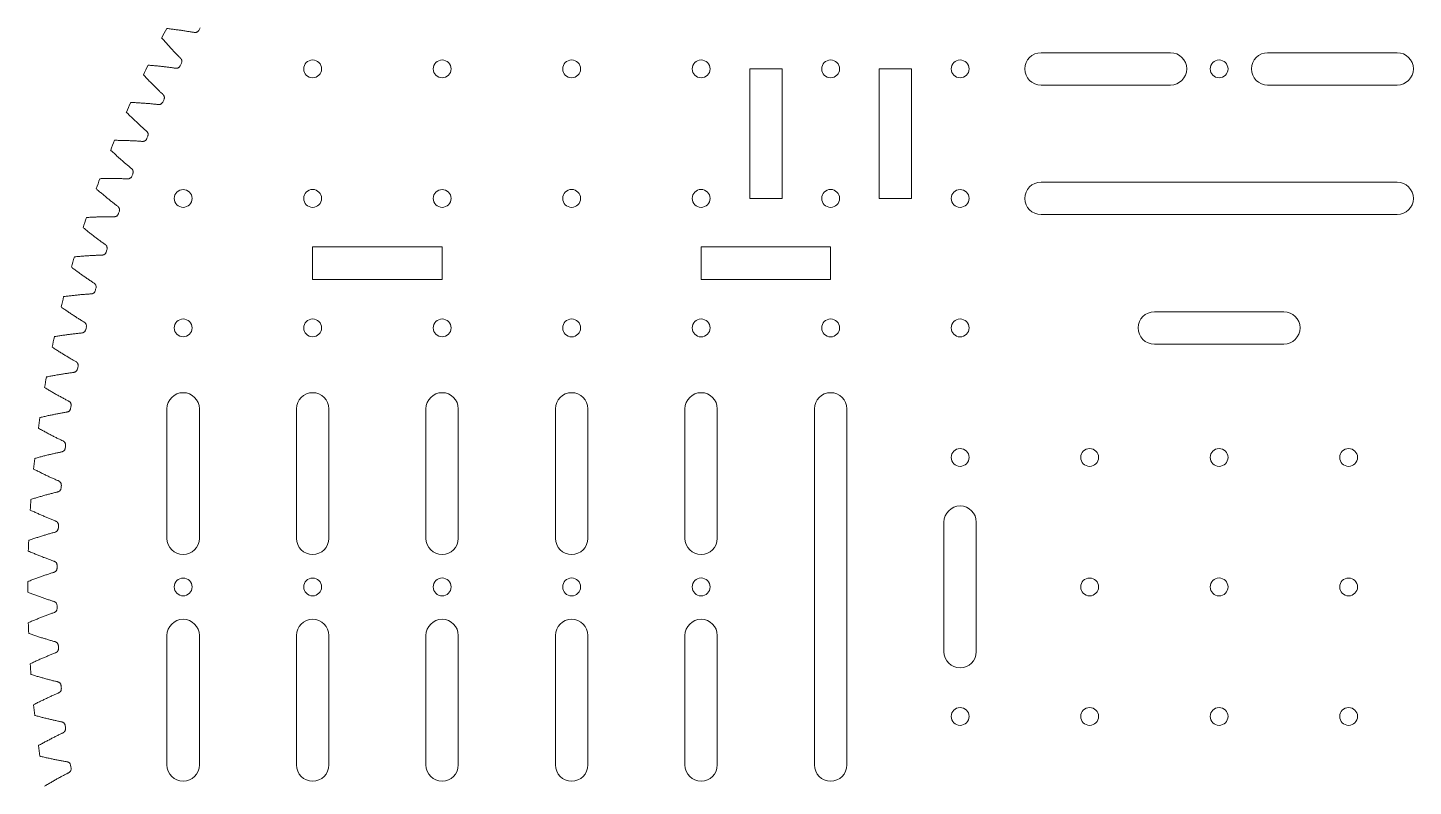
# Model space of a CAD drawing. Header units: inches. Extents: x 0.6 to 19, y 0.5 to 18.9.
# Drawn here: x 0.59 to 11.29, y 8.19 to 14.05 of the extents above; entities that cross this region are included whole.
import ezdxf

# ---------------------------------------------------------------- set-up
doc = ezdxf.new("R2010")
doc.units = ezdxf.units.IN
doc.header["$MEASUREMENT"] = 0

msp = doc.modelspace()

# ---------------------------------------------------------------- linework, layer by layer
at = {"color": 7, "linetype": 'Continuous', "lineweight": 15}
for p, q in [((9.417, 13.857), (8.417, 13.857)), ((11.167, 13.857), (10.167, 13.857)), ((6.167, 13.732), (6.167, 12.732)), ((6.417, 13.732), (6.167, 13.732)), ((6.417, 12.732), (6.417, 13.732)), ((7.167, 13.732), (7.417, 13.732)), ((7.167, 13.732), (7.167, 12.732)), ((7.417, 13.732), (7.417, 12.732)), ((8.417, 13.607), (9.417, 13.607)), ((10.167, 13.607), (11.167, 13.607)), ((11.167, 12.857), (8.417, 12.857)), ((6.167, 12.732), (6.417, 12.732)), ((7.167, 12.732), (7.417, 12.732)), ((8.417, 12.607), (11.167, 12.607)), ((2.792, 12.357), (3.792, 12.357)), ((2.792, 12.357), (2.792, 12.107)), ((3.792, 12.357), (3.792, 12.107)), ((5.792, 12.357), (6.792, 12.357)), ((5.792, 12.357), (5.792, 12.107)), ((6.792, 12.357), (6.792, 12.107)), ((2.792, 12.107), (3.792, 12.107)), ((5.792, 12.107), (6.792, 12.107)), ((10.292, 11.857), (9.292, 11.857)), ((9.292, 11.607), (10.292, 11.607)), ((1.667, 11.107), (1.667, 10.107)), ((1.917, 10.107), (1.917, 11.107)), ((2.667, 11.107), (2.667, 10.107)), ((2.917, 10.107), (2.917, 11.107)), ((3.667, 11.107), (3.667, 10.107)), ((3.917, 10.107), (3.917, 11.107)), ((4.667, 11.107), (4.667, 10.107)), ((4.917, 10.107), (4.917, 11.107)), ((5.667, 11.107), (5.667, 10.107)), ((5.917, 10.107), (5.917, 11.107)), ((6.667, 11.107), (6.667, 8.357)), ((6.917, 8.357), (6.917, 11.107)), ((7.667, 10.232), (7.667, 9.232)), ((7.917, 9.232), (7.917, 10.232)), ((1.667, 9.357), (1.667, 8.357)), ((1.917, 8.357), (1.917, 9.357)), ((2.667, 9.357), (2.667, 8.357)), ((2.917, 8.357), (2.917, 9.357)), ((3.667, 9.357), (3.667, 8.357)), ((3.917, 8.357), (3.917, 9.357)), ((4.667, 9.357), (4.667, 8.357)), ((4.917, 8.357), (4.917, 9.357)), ((5.667, 9.357), (5.667, 8.357)), ((5.917, 8.357), (5.917, 9.357))]:
    msp.add_line(p, q, dxfattribs=at)
for centre, radius in [((2.792, 13.732), 0.069), ((3.792, 13.732), 0.0689), ((4.792, 13.732), 0.069), ((5.792, 13.732), 0.069), ((6.792, 13.732), 0.069), ((7.792, 13.732), 0.069), ((9.792, 13.732), 0.0689), ((1.792, 12.732), 0.0689), ((2.792, 12.732), 0.069), ((3.792, 12.732), 0.0689), ((4.792, 12.732), 0.069), ((5.792, 12.732), 0.069), ((6.792, 12.732), 0.069), ((7.792, 12.732), 0.0689), ((1.792, 11.732), 0.0689), ((2.792, 11.732), 0.0689), ((3.792, 11.732), 0.0689), ((4.792, 11.732), 0.069), ((5.792, 11.732), 0.069), ((6.792, 11.732), 0.069), ((7.792, 11.732), 0.069), ((7.792, 10.732), 0.0689), ((8.792, 10.732), 0.0689), ((9.792, 10.732), 0.069), ((10.792, 10.732), 0.0689), ((1.792, 9.732), 0.0689), ((2.792, 9.732), 0.0689), ((3.792, 9.732), 0.069), ((4.792, 9.732), 0.069), ((5.792, 9.732), 0.069), ((8.792, 9.732), 0.0689), ((9.792, 9.732), 0.069), ((10.792, 9.732), 0.0689), ((7.792, 8.732), 0.0689), ((8.792, 8.732), 0.0689), ((9.792, 8.732), 0.069), ((10.792, 8.732), 0.0689)]:
    msp.add_circle(centre, radius, dxfattribs=at)
for centre, radius, start, end in [((9.792, 9.732), 9.2, 152.0515, 152.5638), ((9.792, 9.732), 8.975, 151.2429, 151.3945), ((8.417, 13.732), 0.125, 90, 270), ((9.417, 13.732), 0.125, 270, 90), ((10.167, 13.732), 0.125, 90, 270), ((11.167, 13.732), 0.125, 270, 90), ((9.792, 9.732), 9.2, 154.0296, 154.5419), ((9.792, 9.732), 8.975, 153.2209, 153.3725), ((9.792, 9.732), 8.975, 155.1989, 155.3505), ((9.792, 9.732), 9.2, 156.0076, 156.5199), ((9.792, 9.732), 9.2, 157.9856, 158.4979), ((9.792, 9.732), 8.975, 157.177, 157.3285), ((9.792, 9.732), 9.2, 159.9636, 160.4759), ((9.792, 9.732), 8.975, 159.155, 159.3066), ((8.417, 12.732), 0.125, 90, 270), ((11.167, 12.732), 0.125, 270, 90), ((9.792, 9.732), 8.975, 161.133, 161.2846), ((9.792, 9.732), 9.2, 161.9416, 162.454), ((9.792, 9.732), 8.975, 163.111, 163.2626), ((9.792, 9.732), 9.2, 163.9197, 164.432), ((9.792, 9.732), 8.975, 165.089, 165.2406), ((9.792, 9.732), 9.2, 165.8977, 166.41), ((9.292, 11.732), 0.125, 90, 270), ((10.292, 11.732), 0.125, 270, 90), ((9.792, 9.732), 9.2, 167.8757, 168.388), ((9.792, 9.732), 8.975, 167.0671, 167.2186), ((9.792, 9.732), 9.2, 169.8537, 170.366), ((9.792, 9.732), 8.975, 169.0451, 169.1967), ((9.792, 9.732), 8.975, 171.0231, 171.1747), ((1.792, 11.107), 0.125, 0, 180), ((2.792, 11.107), 0.125, 0, 180), ((3.792, 11.107), 0.125, 0, 180), ((4.792, 11.107), 0.125, 0, 180), ((5.792, 11.107), 0.125, 0, 180), ((6.792, 11.107), 0.125, 0, 180), ((9.792, 9.732), 9.2, 171.8318, 172.3441), ((9.792, 9.732), 8.975, 173.0011, 173.1527), ((9.792, 9.732), 9.2, 173.8098, 174.3221), ((9.792, 9.732), 8.975, 174.9792, 175.1307), ((9.792, 9.732), 9.2, 175.7878, 176.3001), ((7.792, 10.232), 0.125, 0, 180), ((9.792, 9.732), 8.975, 176.9572, 177.1088), ((9.792, 9.732), 9.2, 177.7658, 178.2781), ((1.792, 10.107), 0.125, 180, 0), ((2.792, 10.107), 0.125, 180, 0), ((3.792, 10.107), 0.125, 180, 0), ((4.792, 10.107), 0.125, 180, 0), ((5.792, 10.107), 0.125, 180, 0), ((9.792, 9.732), 8.975, 178.9352, 179.0868), ((9.792, 9.732), 9.2, 179.7438, 180.2562), ((9.792, 9.732), 8.975, 180.9132, 181.0648), ((9.792, 9.732), 9.2, 181.7219, 182.2342), ((1.792, 9.357), 0.125, 0, 180), ((2.792, 9.357), 0.125, 0, 180), ((3.792, 9.357), 0.125, 0, 180), ((4.792, 9.357), 0.125, 0, 180), ((5.792, 9.357), 0.125, 0, 180), ((9.792, 9.732), 8.975, 182.8912, 183.0428), ((7.792, 9.232), 0.125, 180, 0), ((9.792, 9.732), 9.2, 183.6999, 184.2122), ((9.792, 9.732), 8.975, 184.8693, 185.0208), ((9.792, 9.732), 9.2, 185.6779, 186.1902), ((9.792, 9.732), 8.975, 186.8473, 186.9989), ((9.792, 9.732), 9.2, 187.6559, 188.1682), ((9.792, 9.732), 8.975, 188.8253, 188.9769), ((1.792, 8.357), 0.125, 180, 0), ((2.792, 8.357), 0.125, 180, 0), ((3.792, 8.357), 0.125, 180, 0), ((4.792, 8.357), 0.125, 180, 0), ((5.792, 8.357), 0.125, 180, 0), ((6.792, 8.357), 0.125, 180, 0)]:
    msp.add_arc(centre, radius, start, end, dxfattribs=at)
for points, knots in [([(1.665, 14.044), (1.668, 14.044), (1.678, 14.043), (1.692, 14.041), (1.708, 14.039), (1.723, 14.037), (1.738, 14.035), (1.753, 14.033), (1.768, 14.031), (1.783, 14.029), (1.797, 14.027), (1.812, 14.024), (1.826, 14.022), (1.839, 14.02), (1.853, 14.018), (1.865, 14.016), (1.874, 14.014), (1.878, 14.013), (1.88, 14.013), (1.882, 14.013), (1.884, 14.013), (1.887, 14.013), (1.89, 14.013), (1.894, 14.014), (1.898, 14.016), (1.903, 14.019), (1.908, 14.023), (1.911, 14.027), (1.912, 14.029)], [0.0178264, 0.0178264, 0.0178264, 0.0178264, 0.0620959, 0.1234425, 0.1840396, 0.2438873, 0.3029857, 0.3613346, 0.4189341, 0.4757842, 0.531885, 0.5872363, 0.6418382, 0.6956907, 0.7487938, 0.8011475, 0.8400873, 0.8465209, 0.8534299, 0.8610198, 0.8695736, 0.8794828, 0.8912856, 0.9056936, 0.923552, 0.9455967, 0.9718578, 1, 1, 1, 1]), ([(1.779, 13.776), (1.78, 13.778), (1.782, 13.783), (1.783, 13.789), (1.782, 13.795), (1.781, 13.8), (1.78, 13.803), (1.778, 13.806), (1.777, 13.808), (1.776, 13.81), (1.774, 13.812), (1.773, 13.813), (1.77, 13.816), (1.764, 13.822), (1.755, 13.831), (1.746, 13.841), (1.736, 13.851), (1.726, 13.861), (1.716, 13.872), (1.706, 13.883), (1.696, 13.893), (1.686, 13.904), (1.676, 13.916), (1.665, 13.927), (1.655, 13.939), (1.644, 13.951), (1.635, 13.961), (1.629, 13.968), (1.626, 13.971)], [0, 0, 0, 0, 0.0281422, 0.0544033, 0.076448, 0.0943064, 0.1087144, 0.1205172, 0.1304264, 0.1389802, 0.1465701, 0.1534791, 0.1599127, 0.1988525, 0.2512062, 0.3043093, 0.3581618, 0.4127637, 0.468115, 0.5242158, 0.5810659, 0.6386654, 0.6970143, 0.7561127, 0.8159604, 0.8765575, 0.9379041, 0.9821736, 0.9821736, 0.9821736, 0.9821736]), ([(1.521, 13.761), (1.524, 13.761), (1.534, 13.76), (1.548, 13.759), (1.564, 13.757), (1.579, 13.756), (1.595, 13.755), (1.61, 13.753), (1.625, 13.751), (1.639, 13.75), (1.654, 13.748), (1.668, 13.746), (1.682, 13.745), (1.696, 13.743), (1.71, 13.741), (1.722, 13.739), (1.731, 13.738), (1.735, 13.738), (1.737, 13.737), (1.739, 13.737), (1.741, 13.737), (1.744, 13.738), (1.747, 13.738), (1.751, 13.739), (1.755, 13.741), (1.76, 13.744), (1.765, 13.749), (1.767, 13.753), (1.769, 13.755)], [0.0178264, 0.0178264, 0.0178264, 0.0178264, 0.0620959, 0.1234425, 0.1840396, 0.2438873, 0.3029857, 0.3613346, 0.4189341, 0.4757842, 0.531885, 0.5872363, 0.6418382, 0.6956907, 0.7487938, 0.8011475, 0.8400873, 0.8465209, 0.8534299, 0.8610198, 0.8695736, 0.8794828, 0.8912856, 0.9056936, 0.923552, 0.9455967, 0.9718578, 1, 1, 1, 1]), ([(1.644, 13.497), (1.645, 13.499), (1.647, 13.504), (1.647, 13.51), (1.647, 13.516), (1.645, 13.521), (1.644, 13.524), (1.642, 13.527), (1.641, 13.529), (1.64, 13.531), (1.638, 13.532), (1.637, 13.534), (1.634, 13.537), (1.628, 13.543), (1.618, 13.551), (1.608, 13.561), (1.598, 13.571), (1.588, 13.581), (1.578, 13.591), (1.568, 13.601), (1.557, 13.612), (1.547, 13.622), (1.536, 13.633), (1.525, 13.644), (1.515, 13.655), (1.504, 13.667), (1.494, 13.677), (1.488, 13.684), (1.485, 13.687)], [0, 0, 0, 0, 0.0281422, 0.0544033, 0.076448, 0.0943064, 0.1087144, 0.1205172, 0.1304264, 0.1389802, 0.1465701, 0.1534791, 0.1599127, 0.1988525, 0.2512062, 0.3043093, 0.3581618, 0.4127637, 0.468115, 0.5242158, 0.5810659, 0.6386654, 0.6970143, 0.7561127, 0.8159604, 0.8765575, 0.9379041, 0.9821736, 0.9821736, 0.9821736, 0.9821736]), ([(1.519, 13.214), (1.52, 13.216), (1.522, 13.22), (1.522, 13.227), (1.521, 13.233), (1.52, 13.237), (1.518, 13.241), (1.516, 13.243), (1.515, 13.246), (1.513, 13.247), (1.512, 13.249), (1.511, 13.25), (1.507, 13.253), (1.501, 13.259), (1.492, 13.267), (1.481, 13.276), (1.471, 13.286), (1.46, 13.295), (1.45, 13.305), (1.439, 13.315), (1.428, 13.325), (1.417, 13.335), (1.406, 13.346), (1.395, 13.356), (1.384, 13.367), (1.373, 13.378), (1.363, 13.389), (1.356, 13.395), (1.353, 13.398)], [0, 0, 0, 0, 0.0281422, 0.0544033, 0.076448, 0.0943064, 0.1087144, 0.1205172, 0.1304264, 0.1389802, 0.1465701, 0.1534791, 0.1599127, 0.1988525, 0.2512062, 0.3043093, 0.3581618, 0.4127637, 0.468115, 0.5242158, 0.5810659, 0.6386654, 0.6970143, 0.7561127, 0.8159604, 0.8765575, 0.9379041, 0.9821736, 0.9821736, 0.9821736, 0.9821736]), ([(1.386, 13.473), (1.39, 13.473), (1.399, 13.473), (1.414, 13.472), (1.43, 13.471), (1.445, 13.47), (1.461, 13.469), (1.476, 13.468), (1.491, 13.467), (1.505, 13.466), (1.52, 13.465), (1.534, 13.464), (1.549, 13.462), (1.563, 13.461), (1.576, 13.46), (1.589, 13.458), (1.597, 13.457), (1.602, 13.457), (1.604, 13.457), (1.606, 13.457), (1.608, 13.457), (1.61, 13.457), (1.613, 13.458), (1.617, 13.459), (1.621, 13.461), (1.626, 13.464), (1.631, 13.469), (1.633, 13.473), (1.634, 13.475)], [0.0178264, 0.0178264, 0.0178264, 0.0178264, 0.0620959, 0.1234425, 0.1840396, 0.2438873, 0.3029857, 0.3613346, 0.4189341, 0.4757842, 0.531885, 0.5872363, 0.6418382, 0.6956907, 0.7487938, 0.8011475, 0.8400873, 0.8465209, 0.8534299, 0.8610198, 0.8695736, 0.8794828, 0.8912856, 0.9056936, 0.923552, 0.9455967, 0.9718578, 1, 1, 1, 1]), ([(1.262, 13.181), (1.266, 13.181), (1.275, 13.181), (1.29, 13.18), (1.306, 13.18), (1.321, 13.18), (1.337, 13.179), (1.352, 13.179), (1.367, 13.178), (1.382, 13.178), (1.396, 13.177), (1.411, 13.176), (1.425, 13.176), (1.439, 13.175), (1.453, 13.174), (1.465, 13.173), (1.473, 13.172), (1.478, 13.172), (1.48, 13.172), (1.482, 13.172), (1.484, 13.172), (1.487, 13.173), (1.49, 13.174), (1.493, 13.175), (1.498, 13.177), (1.502, 13.18), (1.507, 13.185), (1.509, 13.189), (1.51, 13.192)], [0.0178264, 0.0178264, 0.0178264, 0.0178264, 0.0620959, 0.1234425, 0.1840396, 0.2438873, 0.3029857, 0.3613346, 0.4189341, 0.4757842, 0.531885, 0.5872363, 0.6418382, 0.6956907, 0.7487938, 0.8011475, 0.8400873, 0.8465209, 0.8534299, 0.8610198, 0.8695736, 0.8794828, 0.8912856, 0.9056936, 0.923552, 0.9455967, 0.9718578, 1, 1, 1, 1]), ([(1.404, 12.926), (1.405, 12.928), (1.406, 12.933), (1.406, 12.94), (1.405, 12.945), (1.403, 12.95), (1.402, 12.953), (1.4, 12.956), (1.398, 12.958), (1.397, 12.959), (1.396, 12.961), (1.394, 12.962), (1.391, 12.965), (1.384, 12.97), (1.374, 12.978), (1.364, 12.987), (1.353, 12.996), (1.342, 13.005), (1.331, 13.015), (1.32, 13.024), (1.309, 13.034), (1.298, 13.044), (1.287, 13.054), (1.275, 13.065), (1.264, 13.075), (1.252, 13.086), (1.241, 13.095), (1.235, 13.102), (1.232, 13.104)], [0, 0, 0, 0, 0.0281422, 0.0544033, 0.076448, 0.0943064, 0.1087144, 0.1205172, 0.1304264, 0.1389802, 0.1465701, 0.1534791, 0.1599127, 0.1988525, 0.2512062, 0.3043093, 0.3581618, 0.4127637, 0.468115, 0.5242158, 0.5810659, 0.6386654, 0.6970143, 0.7561127, 0.8159604, 0.8765575, 0.9379041, 0.9821736, 0.9821736, 0.9821736, 0.9821736]), ([(1.148, 12.884), (1.152, 12.884), (1.161, 12.885), (1.176, 12.885), (1.192, 12.885), (1.207, 12.885), (1.223, 12.886), (1.238, 12.886), (1.253, 12.886), (1.268, 12.886), (1.282, 12.885), (1.297, 12.885), (1.311, 12.885), (1.325, 12.884), (1.339, 12.884), (1.351, 12.884), (1.36, 12.883), (1.364, 12.883), (1.366, 12.883), (1.368, 12.883), (1.37, 12.884), (1.373, 12.884), (1.376, 12.885), (1.379, 12.886), (1.384, 12.889), (1.388, 12.892), (1.393, 12.897), (1.395, 12.901), (1.396, 12.904)], [0.0178264, 0.0178264, 0.0178264, 0.0178264, 0.0620959, 0.1234425, 0.1840396, 0.2438873, 0.3029857, 0.3613346, 0.4189341, 0.4757842, 0.531885, 0.5872363, 0.6418382, 0.6956907, 0.7487938, 0.8011475, 0.8400873, 0.8465209, 0.8534299, 0.8610198, 0.8695736, 0.8794828, 0.8912856, 0.9056936, 0.923552, 0.9455967, 0.9718578, 1, 1, 1, 1]), ([(1.299, 12.635), (1.299, 12.637), (1.301, 12.641), (1.3, 12.648), (1.299, 12.654), (1.297, 12.658), (1.296, 12.662), (1.294, 12.664), (1.292, 12.666), (1.291, 12.668), (1.289, 12.669), (1.288, 12.67), (1.284, 12.673), (1.277, 12.678), (1.267, 12.686), (1.257, 12.694), (1.245, 12.703), (1.234, 12.712), (1.223, 12.721), (1.212, 12.73), (1.2, 12.739), (1.189, 12.749), (1.177, 12.759), (1.165, 12.769), (1.153, 12.779), (1.141, 12.789), (1.13, 12.798), (1.123, 12.804), (1.121, 12.807)], [0, 0, 0, 0, 0.0281422, 0.0544033, 0.076448, 0.0943064, 0.1087144, 0.1205172, 0.1304264, 0.1389802, 0.1465701, 0.1534791, 0.1599127, 0.1988525, 0.2512062, 0.3043093, 0.3581618, 0.4127637, 0.468115, 0.5242158, 0.5810659, 0.6386654, 0.6970143, 0.7561127, 0.8159604, 0.8765575, 0.9379041, 0.9821736, 0.9821736, 0.9821736, 0.9821736]), ([(1.045, 12.584), (1.049, 12.584), (1.058, 12.585), (1.072, 12.586), (1.088, 12.587), (1.104, 12.587), (1.119, 12.588), (1.134, 12.589), (1.149, 12.589), (1.164, 12.589), (1.178, 12.59), (1.193, 12.59), (1.207, 12.59), (1.221, 12.59), (1.235, 12.59), (1.247, 12.59), (1.256, 12.59), (1.26, 12.59), (1.262, 12.591), (1.264, 12.591), (1.267, 12.591), (1.269, 12.592), (1.272, 12.593), (1.276, 12.594), (1.28, 12.596), (1.284, 12.6), (1.288, 12.605), (1.29, 12.61), (1.291, 12.612)], [0.0178264, 0.0178264, 0.0178264, 0.0178264, 0.0620959, 0.1234425, 0.1840396, 0.2438873, 0.3029857, 0.3613346, 0.4189341, 0.4757842, 0.531885, 0.5872363, 0.6418382, 0.6956907, 0.7487938, 0.8011475, 0.8400873, 0.8465209, 0.8534299, 0.8610198, 0.8695736, 0.8794828, 0.8912856, 0.9056936, 0.923552, 0.9455967, 0.9718578, 1, 1, 1, 1]), ([(1.204, 12.34), (1.204, 12.342), (1.205, 12.347), (1.205, 12.353), (1.203, 12.359), (1.202, 12.363), (1.2, 12.367), (1.198, 12.369), (1.196, 12.371), (1.194, 12.373), (1.193, 12.374), (1.191, 12.375), (1.188, 12.378), (1.181, 12.383), (1.171, 12.39), (1.159, 12.398), (1.148, 12.406), (1.137, 12.415), (1.125, 12.423), (1.113, 12.432), (1.102, 12.441), (1.09, 12.45), (1.078, 12.46), (1.066, 12.469), (1.053, 12.479), (1.041, 12.489), (1.03, 12.498), (1.023, 12.503), (1.02, 12.506)], [0, 0, 0, 0, 0.0281422, 0.0544033, 0.076448, 0.0943064, 0.1087144, 0.1205172, 0.1304264, 0.1389802, 0.1465701, 0.1534791, 0.1599127, 0.1988525, 0.2512062, 0.3043093, 0.3581618, 0.4127637, 0.468115, 0.5242158, 0.5810659, 0.6386654, 0.6970143, 0.7561127, 0.8159604, 0.8765575, 0.9379041, 0.9821736, 0.9821736, 0.9821736, 0.9821736]), ([(0.952, 12.281), (0.955, 12.281), (0.965, 12.282), (0.979, 12.283), (0.995, 12.284), (1.01, 12.286), (1.025, 12.287), (1.041, 12.288), (1.056, 12.289), (1.07, 12.29), (1.085, 12.291), (1.099, 12.292), (1.114, 12.292), (1.128, 12.293), (1.141, 12.293), (1.154, 12.294), (1.162, 12.294), (1.167, 12.294), (1.169, 12.294), (1.171, 12.295), (1.173, 12.295), (1.175, 12.296), (1.178, 12.297), (1.182, 12.298), (1.186, 12.301), (1.19, 12.305), (1.194, 12.31), (1.196, 12.315), (1.197, 12.317)], [0.0178264, 0.0178264, 0.0178264, 0.0178264, 0.0620959, 0.1234425, 0.1840396, 0.2438873, 0.3029857, 0.3613346, 0.4189341, 0.4757842, 0.531885, 0.5872363, 0.6418382, 0.6956907, 0.7487938, 0.8011475, 0.8400873, 0.8465209, 0.8534299, 0.8610198, 0.8695736, 0.8794828, 0.8912856, 0.9056936, 0.923552, 0.9455967, 0.9718578, 1, 1, 1, 1]), ([(1.119, 12.042), (1.119, 12.044), (1.12, 12.049), (1.12, 12.055), (1.118, 12.061), (1.116, 12.065), (1.114, 12.068), (1.112, 12.071), (1.11, 12.073), (1.108, 12.074), (1.107, 12.076), (1.105, 12.077), (1.102, 12.079), (1.094, 12.084), (1.084, 12.091), (1.072, 12.099), (1.061, 12.106), (1.049, 12.114), (1.037, 12.123), (1.025, 12.131), (1.013, 12.14), (1.001, 12.148), (0.989, 12.157), (0.976, 12.166), (0.964, 12.175), (0.951, 12.185), (0.94, 12.193), (0.932, 12.199), (0.929, 12.201)], [0, 0, 0, 0, 0.0281422, 0.0544033, 0.076448, 0.0943064, 0.1087144, 0.1205172, 0.1304264, 0.1389802, 0.1465701, 0.1534791, 0.1599127, 0.1988525, 0.2512062, 0.3043093, 0.3581618, 0.4127637, 0.468115, 0.5242158, 0.5810659, 0.6386654, 0.6970143, 0.7561127, 0.8159604, 0.8765575, 0.9379041, 0.9821736, 0.9821736, 0.9821736, 0.9821736]), ([(0.869, 11.974), (0.873, 11.974), (0.882, 11.976), (0.896, 11.977), (0.912, 11.979), (0.927, 11.981), (0.943, 11.983), (0.958, 11.984), (0.973, 11.986), (0.987, 11.987), (1.002, 11.989), (1.016, 11.99), (1.03, 11.991), (1.044, 11.992), (1.058, 11.993), (1.071, 11.994), (1.079, 11.995), (1.084, 11.995), (1.085, 11.995), (1.087, 11.996), (1.09, 11.996), (1.092, 11.997), (1.095, 11.998), (1.098, 12), (1.102, 12.002), (1.107, 12.006), (1.11, 12.012), (1.112, 12.016), (1.113, 12.019)], [0.0178264, 0.0178264, 0.0178264, 0.0178264, 0.0620959, 0.1234425, 0.1840396, 0.2438873, 0.3029857, 0.3613346, 0.4189341, 0.4757842, 0.531885, 0.5872363, 0.6418382, 0.6956907, 0.7487938, 0.8011475, 0.8400873, 0.8465209, 0.8534299, 0.8610198, 0.8695736, 0.8794828, 0.8912856, 0.9056936, 0.923552, 0.9455967, 0.9718578, 1, 1, 1, 1]), ([(1.044, 11.741), (1.045, 11.743), (1.045, 11.748), (1.044, 11.755), (1.043, 11.76), (1.04, 11.764), (1.038, 11.768), (1.036, 11.77), (1.034, 11.772), (1.033, 11.773), (1.031, 11.774), (1.03, 11.775), (1.026, 11.778), (1.018, 11.782), (1.008, 11.789), (0.996, 11.796), (0.984, 11.804), (0.972, 11.811), (0.96, 11.819), (0.948, 11.827), (0.935, 11.835), (0.923, 11.843), (0.91, 11.852), (0.898, 11.86), (0.885, 11.869), (0.872, 11.878), (0.86, 11.886), (0.852, 11.892), (0.849, 11.894)], [0, 0, 0, 0, 0.0281422, 0.0544033, 0.076448, 0.0943064, 0.1087144, 0.1205172, 0.1304264, 0.1389802, 0.1465701, 0.1534791, 0.1599127, 0.1988525, 0.2512062, 0.3043093, 0.3581618, 0.4127637, 0.468115, 0.5242158, 0.5810659, 0.6386654, 0.6970143, 0.7561127, 0.8159604, 0.8765575, 0.9379041, 0.9821736, 0.9821736, 0.9821736, 0.9821736]), ([(0.797, 11.665), (0.801, 11.665), (0.81, 11.667), (0.824, 11.669), (0.839, 11.671), (0.855, 11.674), (0.87, 11.676), (0.885, 11.678), (0.9, 11.68), (0.915, 11.682), (0.929, 11.684), (0.943, 11.686), (0.958, 11.687), (0.972, 11.689), (0.985, 11.69), (0.998, 11.692), (1.006, 11.693), (1.011, 11.693), (1.013, 11.693), (1.014, 11.694), (1.017, 11.694), (1.019, 11.695), (1.022, 11.696), (1.025, 11.698), (1.029, 11.701), (1.033, 11.705), (1.037, 11.711), (1.038, 11.715), (1.039, 11.718)], [0.0178264, 0.0178264, 0.0178264, 0.0178264, 0.0620959, 0.1234425, 0.1840396, 0.2438873, 0.3029857, 0.3613346, 0.4189341, 0.4757842, 0.531885, 0.5872363, 0.6418382, 0.6956907, 0.7487938, 0.8011475, 0.8400873, 0.8465209, 0.8534299, 0.8610198, 0.8695736, 0.8794828, 0.8912856, 0.9056936, 0.923552, 0.9455967, 0.9718578, 1, 1, 1, 1]), ([(0.98, 11.438), (0.98, 11.44), (0.981, 11.445), (0.98, 11.452), (0.978, 11.457), (0.976, 11.461), (0.973, 11.464), (0.971, 11.466), (0.969, 11.468), (0.967, 11.47), (0.966, 11.471), (0.964, 11.472), (0.96, 11.474), (0.953, 11.478), (0.942, 11.484), (0.93, 11.491), (0.918, 11.498), (0.906, 11.506), (0.893, 11.513), (0.881, 11.52), (0.868, 11.528), (0.855, 11.536), (0.842, 11.544), (0.829, 11.552), (0.816, 11.561), (0.803, 11.569), (0.791, 11.577), (0.783, 11.582), (0.78, 11.584)], [0, 0, 0, 0, 0.0281422, 0.0544033, 0.076448, 0.0943064, 0.1087144, 0.1205172, 0.1304264, 0.1389802, 0.1465701, 0.1534791, 0.1599127, 0.1988525, 0.2512062, 0.3043093, 0.3581618, 0.4127637, 0.468115, 0.5242158, 0.5810659, 0.6386654, 0.6970143, 0.7561127, 0.8159604, 0.8765575, 0.9379041, 0.9821736, 0.9821736, 0.9821736, 0.9821736]), ([(0.735, 11.353), (0.739, 11.354), (0.748, 11.356), (0.762, 11.358), (0.778, 11.361), (0.793, 11.364), (0.808, 11.367), (0.823, 11.37), (0.838, 11.372), (0.853, 11.375), (0.867, 11.377), (0.881, 11.379), (0.895, 11.381), (0.909, 11.383), (0.923, 11.385), (0.935, 11.387), (0.944, 11.388), (0.948, 11.389), (0.95, 11.389), (0.952, 11.39), (0.954, 11.39), (0.957, 11.391), (0.959, 11.393), (0.963, 11.395), (0.966, 11.398), (0.97, 11.402), (0.974, 11.408), (0.975, 11.412), (0.976, 11.415)], [0.0178264, 0.0178264, 0.0178264, 0.0178264, 0.0620959, 0.1234425, 0.1840396, 0.2438873, 0.3029857, 0.3613346, 0.4189341, 0.4757842, 0.531885, 0.5872363, 0.6418382, 0.6956907, 0.7487938, 0.8011475, 0.8400873, 0.8465209, 0.8534299, 0.8610198, 0.8695736, 0.8794828, 0.8912856, 0.9056936, 0.923552, 0.9455967, 0.9718578, 1, 1, 1, 1]), ([(0.927, 11.133), (0.927, 11.135), (0.927, 11.14), (0.926, 11.146), (0.924, 11.152), (0.921, 11.156), (0.919, 11.159), (0.916, 11.161), (0.914, 11.163), (0.913, 11.164), (0.911, 11.165), (0.909, 11.166), (0.905, 11.168), (0.898, 11.172), (0.887, 11.178), (0.875, 11.184), (0.862, 11.191), (0.85, 11.198), (0.837, 11.205), (0.824, 11.212), (0.811, 11.219), (0.798, 11.226), (0.785, 11.234), (0.772, 11.242), (0.758, 11.25), (0.745, 11.258), (0.732, 11.265), (0.725, 11.27), (0.721, 11.272)], [0, 0, 0, 0, 0.0281422, 0.0544033, 0.076448, 0.0943064, 0.1087144, 0.1205172, 0.1304264, 0.1389802, 0.1465701, 0.1534791, 0.1599127, 0.1988525, 0.2512062, 0.3043093, 0.3581618, 0.4127637, 0.468115, 0.5242158, 0.5810659, 0.6386654, 0.6970143, 0.7561127, 0.8159604, 0.8765575, 0.9379041, 0.9821736, 0.9821736, 0.9821736, 0.9821736]), ([(0.685, 11.039), (0.689, 11.04), (0.698, 11.042), (0.712, 11.046), (0.727, 11.049), (0.742, 11.053), (0.757, 11.056), (0.772, 11.059), (0.787, 11.062), (0.801, 11.065), (0.816, 11.068), (0.83, 11.071), (0.844, 11.073), (0.858, 11.076), (0.871, 11.078), (0.884, 11.08), (0.892, 11.082), (0.896, 11.083), (0.898, 11.083), (0.9, 11.084), (0.902, 11.084), (0.905, 11.085), (0.907, 11.087), (0.911, 11.089), (0.914, 11.092), (0.918, 11.096), (0.921, 11.102), (0.922, 11.107), (0.923, 11.109)], [0.0178264, 0.0178264, 0.0178264, 0.0178264, 0.0620959, 0.1234425, 0.1840396, 0.2438873, 0.3029857, 0.3613346, 0.4189341, 0.4757842, 0.531885, 0.5872363, 0.6418382, 0.6956907, 0.7487938, 0.8011475, 0.8400873, 0.8465209, 0.8534299, 0.8610198, 0.8695736, 0.8794828, 0.8912856, 0.9056936, 0.923552, 0.9455967, 0.9718578, 1, 1, 1, 1]), ([(0.883, 10.826), (0.884, 10.828), (0.884, 10.833), (0.882, 10.84), (0.88, 10.845), (0.877, 10.849), (0.875, 10.852), (0.872, 10.854), (0.87, 10.855), (0.869, 10.857), (0.867, 10.858), (0.865, 10.859), (0.861, 10.861), (0.853, 10.864), (0.842, 10.87), (0.83, 10.876), (0.817, 10.882), (0.804, 10.888), (0.792, 10.895), (0.779, 10.901), (0.765, 10.908), (0.752, 10.915), (0.739, 10.922), (0.725, 10.93), (0.711, 10.937), (0.698, 10.945), (0.685, 10.952), (0.677, 10.956), (0.674, 10.958)], [0, 0, 0, 0, 0.0281422, 0.0544033, 0.076448, 0.0943064, 0.1087144, 0.1205172, 0.1304264, 0.1389802, 0.1465701, 0.1534791, 0.1599127, 0.1988525, 0.2512062, 0.3043093, 0.3581618, 0.4127637, 0.468115, 0.5242158, 0.5810659, 0.6386654, 0.6970143, 0.7561127, 0.8159604, 0.8765575, 0.9379041, 0.9821736, 0.9821736, 0.9821736, 0.9821736]), ([(0.645, 10.724), (0.649, 10.725), (0.658, 10.728), (0.672, 10.731), (0.687, 10.736), (0.702, 10.739), (0.717, 10.743), (0.732, 10.747), (0.746, 10.751), (0.761, 10.754), (0.775, 10.757), (0.789, 10.761), (0.803, 10.764), (0.817, 10.767), (0.83, 10.77), (0.842, 10.772), (0.851, 10.774), (0.855, 10.775), (0.857, 10.775), (0.859, 10.776), (0.861, 10.777), (0.863, 10.778), (0.866, 10.779), (0.869, 10.782), (0.873, 10.785), (0.876, 10.789), (0.879, 10.795), (0.88, 10.8), (0.881, 10.802)], [0.0178264, 0.0178264, 0.0178264, 0.0178264, 0.0620959, 0.1234425, 0.1840396, 0.2438873, 0.3029857, 0.3613346, 0.4189341, 0.4757842, 0.531885, 0.5872363, 0.6418382, 0.6956907, 0.7487938, 0.8011475, 0.8400873, 0.8465209, 0.8534299, 0.8610198, 0.8695736, 0.8794828, 0.8912856, 0.9056936, 0.923552, 0.9455967, 0.9718578, 1, 1, 1, 1]), ([(0.851, 10.518), (0.851, 10.52), (0.851, 10.525), (0.849, 10.531), (0.847, 10.537), (0.844, 10.54), (0.841, 10.543), (0.839, 10.545), (0.837, 10.547), (0.835, 10.548), (0.833, 10.549), (0.832, 10.55), (0.828, 10.552), (0.82, 10.555), (0.808, 10.56), (0.796, 10.566), (0.783, 10.572), (0.77, 10.577), (0.757, 10.583), (0.744, 10.59), (0.73, 10.596), (0.717, 10.602), (0.703, 10.609), (0.689, 10.616), (0.675, 10.623), (0.661, 10.63), (0.648, 10.636), (0.64, 10.641), (0.637, 10.642)], [0, 0, 0, 0, 0.0281422, 0.0544033, 0.076448, 0.0943064, 0.1087144, 0.1205172, 0.1304264, 0.1389802, 0.1465701, 0.1534791, 0.1599127, 0.1988525, 0.2512062, 0.3043093, 0.3581618, 0.4127637, 0.468115, 0.5242158, 0.5810659, 0.6386654, 0.6970143, 0.7561127, 0.8159604, 0.8765575, 0.9379041, 0.9821736, 0.9821736, 0.9821736, 0.9821736]), ([(0.616, 10.408), (0.62, 10.409), (0.629, 10.412), (0.643, 10.416), (0.658, 10.421), (0.673, 10.425), (0.687, 10.429), (0.702, 10.434), (0.717, 10.438), (0.731, 10.442), (0.745, 10.445), (0.759, 10.449), (0.773, 10.453), (0.786, 10.456), (0.8, 10.46), (0.812, 10.463), (0.82, 10.465), (0.824, 10.466), (0.826, 10.466), (0.828, 10.467), (0.83, 10.468), (0.832, 10.469), (0.835, 10.471), (0.838, 10.473), (0.842, 10.476), (0.845, 10.481), (0.848, 10.487), (0.849, 10.492), (0.849, 10.494)], [0.0178264, 0.0178264, 0.0178264, 0.0178264, 0.0620959, 0.1234425, 0.1840396, 0.2438873, 0.3029857, 0.3613346, 0.4189341, 0.4757842, 0.531885, 0.5872363, 0.6418382, 0.6956907, 0.7487938, 0.8011475, 0.8400873, 0.8465209, 0.8534299, 0.8610198, 0.8695736, 0.8794828, 0.8912856, 0.9056936, 0.923552, 0.9455967, 0.9718578, 1, 1, 1, 1]), ([(0.829, 10.209), (0.829, 10.211), (0.829, 10.216), (0.827, 10.222), (0.824, 10.227), (0.821, 10.231), (0.819, 10.234), (0.816, 10.236), (0.814, 10.237), (0.812, 10.238), (0.81, 10.239), (0.809, 10.24), (0.805, 10.242), (0.797, 10.245), (0.785, 10.25), (0.772, 10.255), (0.759, 10.26), (0.746, 10.266), (0.733, 10.271), (0.719, 10.277), (0.706, 10.283), (0.692, 10.289), (0.678, 10.295), (0.664, 10.301), (0.65, 10.308), (0.636, 10.314), (0.623, 10.32), (0.614, 10.324), (0.611, 10.326)], [0, 0, 0, 0, 0.0281422, 0.0544033, 0.076448, 0.0943064, 0.1087144, 0.1205172, 0.1304264, 0.1389802, 0.1465701, 0.1534791, 0.1599127, 0.1988525, 0.2512062, 0.3043093, 0.3581618, 0.4127637, 0.468115, 0.5242158, 0.5810659, 0.6386654, 0.6970143, 0.7561127, 0.8159604, 0.8765575, 0.9379041, 0.9821736, 0.9821736, 0.9821736, 0.9821736]), ([(0.599, 10.091), (0.602, 10.092), (0.611, 10.095), (0.625, 10.1), (0.639, 10.105), (0.654, 10.11), (0.669, 10.115), (0.683, 10.119), (0.698, 10.124), (0.712, 10.128), (0.726, 10.133), (0.739, 10.137), (0.753, 10.141), (0.767, 10.145), (0.78, 10.149), (0.792, 10.152), (0.8, 10.154), (0.804, 10.156), (0.806, 10.156), (0.808, 10.157), (0.81, 10.158), (0.812, 10.159), (0.815, 10.161), (0.818, 10.163), (0.821, 10.167), (0.824, 10.172), (0.827, 10.178), (0.828, 10.183), (0.828, 10.185)], [0.0178264, 0.0178264, 0.0178264, 0.0178264, 0.0620959, 0.1234425, 0.1840396, 0.2438873, 0.3029857, 0.3613346, 0.4189341, 0.4757842, 0.531885, 0.5872363, 0.6418382, 0.6956907, 0.7487938, 0.8011475, 0.8400873, 0.8465209, 0.8534299, 0.8610198, 0.8695736, 0.8794828, 0.8912856, 0.9056936, 0.923552, 0.9455967, 0.9718578, 1, 1, 1, 1]), ([(0.818, 9.899), (0.818, 9.901), (0.818, 9.906), (0.816, 9.913), (0.813, 9.918), (0.81, 9.921), (0.807, 9.924), (0.804, 9.926), (0.802, 9.927), (0.8, 9.928), (0.798, 9.929), (0.797, 9.93), (0.792, 9.931), (0.784, 9.934), (0.773, 9.938), (0.76, 9.943), (0.746, 9.948), (0.733, 9.953), (0.72, 9.958), (0.706, 9.963), (0.692, 9.969), (0.678, 9.974), (0.664, 9.98), (0.65, 9.986), (0.636, 9.992), (0.621, 9.998), (0.608, 10.004), (0.599, 10.007), (0.596, 10.009)], [0, 0, 0, 0, 0.0281422, 0.0544033, 0.076448, 0.0943064, 0.1087144, 0.1205172, 0.1304264, 0.1389802, 0.1465701, 0.1534791, 0.1599127, 0.1988525, 0.2512062, 0.3043093, 0.3581618, 0.4127637, 0.468115, 0.5242158, 0.5810659, 0.6386654, 0.6970143, 0.7561127, 0.8159604, 0.8765575, 0.9379041, 0.9821736, 0.9821736, 0.9821736, 0.9821736]), ([(0.592, 9.773), (0.595, 9.775), (0.604, 9.778), (0.617, 9.783), (0.632, 9.789), (0.647, 9.794), (0.661, 9.8), (0.675, 9.805), (0.689, 9.81), (0.703, 9.815), (0.717, 9.82), (0.731, 9.824), (0.744, 9.829), (0.758, 9.833), (0.771, 9.838), (0.783, 9.841), (0.791, 9.844), (0.795, 9.845), (0.797, 9.846), (0.799, 9.847), (0.801, 9.848), (0.803, 9.849), (0.806, 9.851), (0.808, 9.853), (0.812, 9.857), (0.815, 9.862), (0.817, 9.868), (0.818, 9.873), (0.818, 9.875)], [0.0178264, 0.0178264, 0.0178264, 0.0178264, 0.0620959, 0.1234425, 0.1840396, 0.2438873, 0.3029857, 0.3613346, 0.4189341, 0.4757842, 0.531885, 0.5872363, 0.6418382, 0.6956907, 0.7487938, 0.8011475, 0.8400873, 0.8465209, 0.8534299, 0.8610198, 0.8695736, 0.8794828, 0.8912856, 0.9056936, 0.923552, 0.9455967, 0.9718578, 1, 1, 1, 1]), ([(0.818, 9.589), (0.818, 9.592), (0.817, 9.596), (0.815, 9.603), (0.812, 9.608), (0.808, 9.611), (0.806, 9.614), (0.803, 9.615), (0.801, 9.617), (0.799, 9.618), (0.797, 9.619), (0.795, 9.619), (0.791, 9.621), (0.783, 9.623), (0.771, 9.627), (0.758, 9.631), (0.744, 9.636), (0.731, 9.64), (0.717, 9.645), (0.703, 9.65), (0.689, 9.655), (0.675, 9.66), (0.661, 9.665), (0.647, 9.67), (0.632, 9.676), (0.617, 9.681), (0.604, 9.686), (0.595, 9.69), (0.592, 9.691)], [0, 0, 0, 0, 0.0281422, 0.0544033, 0.076448, 0.0943064, 0.1087144, 0.1205172, 0.1304264, 0.1389802, 0.1465701, 0.1534791, 0.1599127, 0.1988525, 0.2512062, 0.3043093, 0.3581618, 0.4127637, 0.468115, 0.5242158, 0.5810659, 0.6386654, 0.6970143, 0.7561127, 0.8159604, 0.8765575, 0.9379041, 0.9821736, 0.9821736, 0.9821736, 0.9821736]), ([(0.596, 9.456), (0.599, 9.457), (0.608, 9.461), (0.621, 9.467), (0.636, 9.473), (0.65, 9.479), (0.664, 9.484), (0.678, 9.49), (0.692, 9.496), (0.706, 9.501), (0.72, 9.506), (0.733, 9.511), (0.746, 9.516), (0.76, 9.521), (0.773, 9.526), (0.784, 9.53), (0.792, 9.533), (0.797, 9.535), (0.798, 9.535), (0.8, 9.536), (0.802, 9.537), (0.804, 9.539), (0.807, 9.541), (0.81, 9.543), (0.813, 9.547), (0.816, 9.552), (0.818, 9.558), (0.818, 9.563), (0.818, 9.565)], [0.0178264, 0.0178264, 0.0178264, 0.0178264, 0.0620959, 0.1234425, 0.1840396, 0.2438873, 0.3029857, 0.3613346, 0.4189341, 0.4757842, 0.531885, 0.5872363, 0.6418382, 0.6956907, 0.7487938, 0.8011475, 0.8400873, 0.8465209, 0.8534299, 0.8610198, 0.8695736, 0.8794828, 0.8912856, 0.9056936, 0.923552, 0.9455967, 0.9718578, 1, 1, 1, 1]), ([(0.828, 9.28), (0.828, 9.282), (0.827, 9.287), (0.824, 9.293), (0.821, 9.298), (0.818, 9.301), (0.815, 9.303), (0.812, 9.305), (0.81, 9.306), (0.808, 9.307), (0.806, 9.308), (0.804, 9.309), (0.8, 9.31), (0.792, 9.312), (0.78, 9.316), (0.767, 9.319), (0.753, 9.323), (0.739, 9.328), (0.726, 9.332), (0.712, 9.336), (0.698, 9.34), (0.683, 9.345), (0.669, 9.35), (0.654, 9.355), (0.639, 9.359), (0.625, 9.365), (0.611, 9.369), (0.602, 9.372), (0.599, 9.374)], [0, 0, 0, 0, 0.0281422, 0.0544033, 0.076448, 0.0943064, 0.1087144, 0.1205172, 0.1304264, 0.1389802, 0.1465701, 0.1534791, 0.1599127, 0.1988525, 0.2512062, 0.3043093, 0.3581618, 0.4127637, 0.468115, 0.5242158, 0.5810659, 0.6386654, 0.6970143, 0.7561127, 0.8159604, 0.8765575, 0.9379041, 0.9821736, 0.9821736, 0.9821736, 0.9821736]), ([(0.611, 9.139), (0.614, 9.14), (0.623, 9.144), (0.636, 9.15), (0.65, 9.157), (0.664, 9.163), (0.678, 9.17), (0.692, 9.176), (0.706, 9.182), (0.719, 9.188), (0.733, 9.193), (0.746, 9.199), (0.759, 9.204), (0.772, 9.21), (0.785, 9.215), (0.797, 9.22), (0.805, 9.223), (0.809, 9.224), (0.81, 9.225), (0.812, 9.226), (0.814, 9.227), (0.816, 9.229), (0.819, 9.231), (0.821, 9.233), (0.824, 9.237), (0.827, 9.242), (0.829, 9.249), (0.829, 9.253), (0.829, 9.256)], [0.0178264, 0.0178264, 0.0178264, 0.0178264, 0.0620959, 0.1234425, 0.1840396, 0.2438873, 0.3029857, 0.3613346, 0.4189341, 0.4757842, 0.531885, 0.5872363, 0.6418382, 0.6956907, 0.7487938, 0.8011475, 0.8400873, 0.8465209, 0.8534299, 0.8610198, 0.8695736, 0.8794828, 0.8912856, 0.9056936, 0.923552, 0.9455967, 0.9718578, 1, 1, 1, 1]), ([(0.849, 8.97), (0.849, 8.973), (0.848, 8.978), (0.845, 8.984), (0.842, 8.988), (0.838, 8.992), (0.835, 8.994), (0.832, 8.995), (0.83, 8.997), (0.828, 8.998), (0.826, 8.998), (0.824, 8.999), (0.82, 9), (0.812, 9.002), (0.8, 9.005), (0.786, 9.008), (0.773, 9.012), (0.759, 9.015), (0.745, 9.019), (0.731, 9.023), (0.717, 9.027), (0.702, 9.031), (0.687, 9.035), (0.673, 9.039), (0.658, 9.044), (0.643, 9.048), (0.629, 9.053), (0.62, 9.055), (0.616, 9.056)], [0, 0, 0, 0, 0.0281422, 0.0544033, 0.076448, 0.0943064, 0.1087144, 0.1205172, 0.1304264, 0.1389802, 0.1465701, 0.1534791, 0.1599127, 0.1988525, 0.2512062, 0.3043093, 0.3581618, 0.4127637, 0.468115, 0.5242158, 0.5810659, 0.6386654, 0.6970143, 0.7561127, 0.8159604, 0.8765575, 0.9379041, 0.9821736, 0.9821736, 0.9821736, 0.9821736]), ([(0.637, 8.822), (0.64, 8.824), (0.648, 8.828), (0.661, 8.835), (0.675, 8.842), (0.689, 8.849), (0.703, 8.855), (0.717, 8.862), (0.73, 8.868), (0.744, 8.875), (0.757, 8.881), (0.77, 8.887), (0.783, 8.893), (0.796, 8.899), (0.808, 8.904), (0.82, 8.909), (0.828, 8.913), (0.832, 8.915), (0.833, 8.915), (0.835, 8.916), (0.837, 8.918), (0.839, 8.919), (0.841, 8.921), (0.844, 8.924), (0.847, 8.928), (0.849, 8.933), (0.851, 8.94), (0.851, 8.944), (0.851, 8.947)], [0.0178264, 0.0178264, 0.0178264, 0.0178264, 0.0620959, 0.1234425, 0.1840396, 0.2438873, 0.3029857, 0.3613346, 0.4189341, 0.4757842, 0.531885, 0.5872363, 0.6418382, 0.6956907, 0.7487938, 0.8011475, 0.8400873, 0.8465209, 0.8534299, 0.8610198, 0.8695736, 0.8794828, 0.8912856, 0.9056936, 0.923552, 0.9455967, 0.9718578, 1, 1, 1, 1]), ([(0.881, 8.662), (0.88, 8.665), (0.879, 8.669), (0.876, 8.675), (0.873, 8.68), (0.869, 8.683), (0.866, 8.685), (0.863, 8.687), (0.861, 8.688), (0.859, 8.689), (0.857, 8.689), (0.855, 8.69), (0.851, 8.691), (0.842, 8.692), (0.83, 8.695), (0.817, 8.698), (0.803, 8.701), (0.789, 8.704), (0.775, 8.707), (0.761, 8.711), (0.746, 8.714), (0.732, 8.718), (0.717, 8.721), (0.702, 8.725), (0.687, 8.729), (0.672, 8.733), (0.658, 8.737), (0.649, 8.739), (0.645, 8.74)], [0, 0, 0, 0, 0.0281422, 0.0544033, 0.076448, 0.0943064, 0.1087144, 0.1205172, 0.1304264, 0.1389802, 0.1465701, 0.1534791, 0.1599127, 0.1988525, 0.2512062, 0.3043093, 0.3581618, 0.4127637, 0.468115, 0.5242158, 0.5810659, 0.6386654, 0.6970143, 0.7561127, 0.8159604, 0.8765575, 0.9379041, 0.9821736, 0.9821736, 0.9821736, 0.9821736]), ([(0.674, 8.507), (0.677, 8.508), (0.685, 8.513), (0.698, 8.52), (0.711, 8.528), (0.725, 8.535), (0.739, 8.542), (0.752, 8.549), (0.765, 8.556), (0.779, 8.563), (0.792, 8.57), (0.804, 8.576), (0.817, 8.583), (0.83, 8.589), (0.842, 8.595), (0.853, 8.6), (0.861, 8.604), (0.865, 8.606), (0.867, 8.607), (0.869, 8.608), (0.87, 8.609), (0.872, 8.611), (0.875, 8.613), (0.877, 8.616), (0.88, 8.62), (0.882, 8.625), (0.884, 8.631), (0.884, 8.636), (0.883, 8.639)], [0.0178264, 0.0178264, 0.0178264, 0.0178264, 0.0620959, 0.1234425, 0.1840396, 0.2438873, 0.3029857, 0.3613346, 0.4189341, 0.4757842, 0.531885, 0.5872363, 0.6418382, 0.6956907, 0.7487938, 0.8011475, 0.8400873, 0.8465209, 0.8534299, 0.8610198, 0.8695736, 0.8794828, 0.8912856, 0.9056936, 0.923552, 0.9455967, 0.9718578, 1, 1, 1, 1]), ([(0.923, 8.355), (0.922, 8.358), (0.921, 8.362), (0.918, 8.368), (0.914, 8.373), (0.911, 8.376), (0.907, 8.378), (0.905, 8.379), (0.902, 8.38), (0.9, 8.381), (0.898, 8.381), (0.896, 8.382), (0.892, 8.383), (0.884, 8.384), (0.871, 8.386), (0.858, 8.389), (0.844, 8.391), (0.83, 8.394), (0.816, 8.397), (0.801, 8.399), (0.787, 8.402), (0.772, 8.405), (0.757, 8.409), (0.742, 8.412), (0.727, 8.415), (0.712, 8.419), (0.698, 8.422), (0.689, 8.424), (0.685, 8.425)], [0, 0, 0, 0, 0.0281422, 0.0544033, 0.076448, 0.0943064, 0.1087144, 0.1205172, 0.1304264, 0.1389802, 0.1465701, 0.1534791, 0.1599127, 0.1988525, 0.2512062, 0.3043093, 0.3581618, 0.4127637, 0.468115, 0.5242158, 0.5810659, 0.6386654, 0.6970143, 0.7561127, 0.8159604, 0.8765575, 0.9379041, 0.9821736, 0.9821736, 0.9821736, 0.9821736]), ([(0.721, 8.193), (0.725, 8.195), (0.732, 8.199), (0.745, 8.207), (0.758, 8.215), (0.772, 8.223), (0.785, 8.23), (0.798, 8.238), (0.811, 8.245), (0.824, 8.253), (0.837, 8.26), (0.85, 8.267), (0.862, 8.273), (0.875, 8.28), (0.887, 8.287), (0.898, 8.292), (0.905, 8.296), (0.909, 8.298), (0.911, 8.299), (0.913, 8.3), (0.914, 8.302), (0.916, 8.304), (0.919, 8.306), (0.921, 8.309), (0.924, 8.313), (0.926, 8.318), (0.927, 8.325), (0.927, 8.329), (0.927, 8.332)], [0.0178264, 0.0178264, 0.0178264, 0.0178264, 0.0620959, 0.1234425, 0.1840396, 0.2438873, 0.3029857, 0.3613346, 0.4189341, 0.4757842, 0.531885, 0.5872363, 0.6418382, 0.6956907, 0.7487938, 0.8011475, 0.8400873, 0.8465209, 0.8534299, 0.8610198, 0.8695736, 0.8794828, 0.8912856, 0.9056936, 0.923552, 0.9455967, 0.9718578, 1, 1, 1, 1])]:
    msp.add_open_spline(points, degree=3, knots=knots, dxfattribs=at)

doc.saveas('drawing.dxf')
